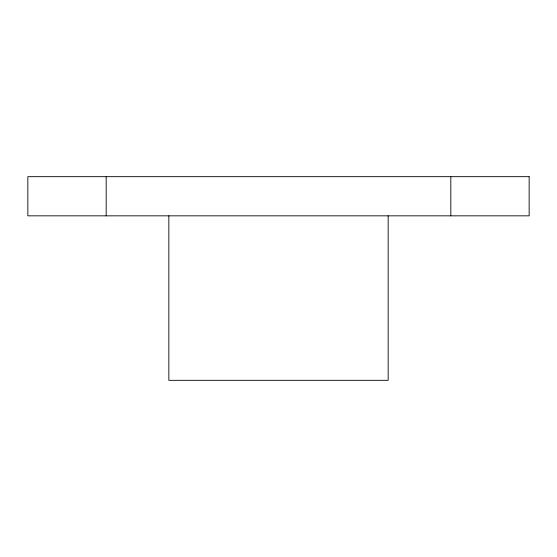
<?xml version="1.0" encoding="UTF-8"?>
<svg xmlns="http://www.w3.org/2000/svg" width="557" height="557" viewBox="0 0 557 557"><rect width="100%" height="100%" fill="white"/><g stroke="black" fill="none" stroke-linecap="round" stroke-linejoin="round"><path stroke-width="0.84" d="M450.822 176.673L450.822 215.838M388.159 215.838L388.159 380.327L168.841 380.327L168.841 215.838M106.178 176.673L106.178 215.838M529.15 176.673L27.85 176.673L27.85 215.838L529.15 215.838L529.15 176.673"/></g></svg>
